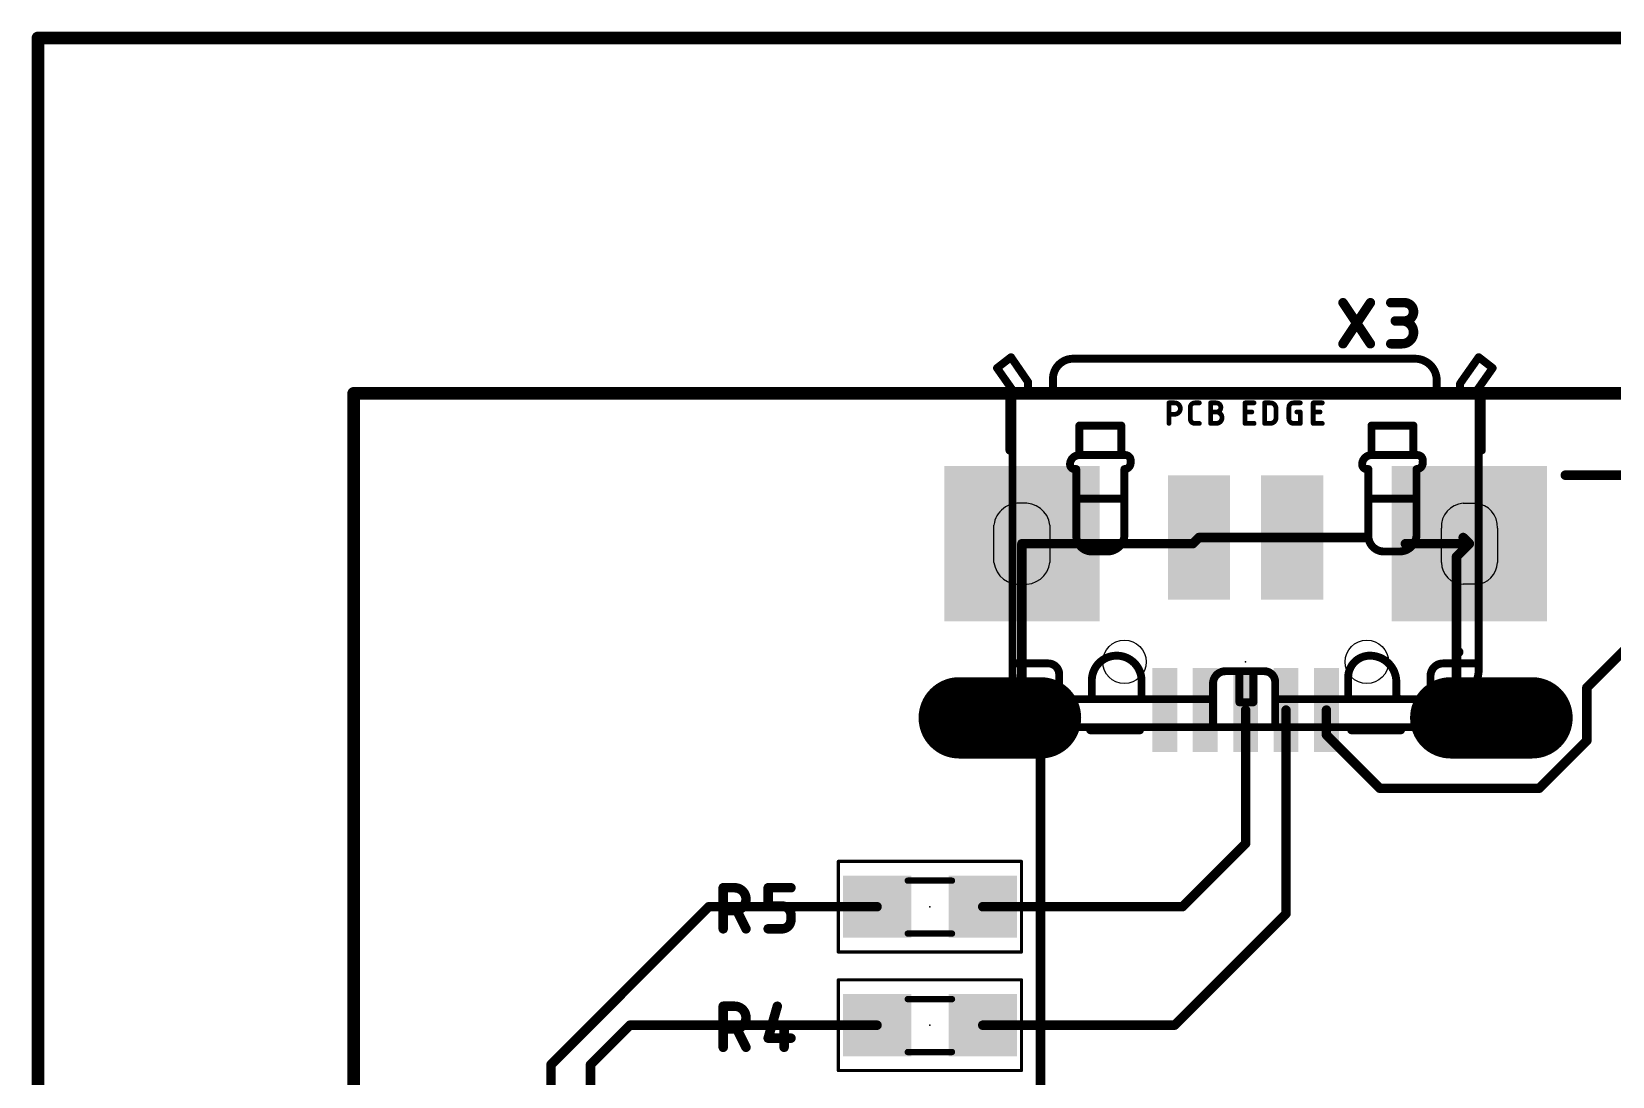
# Model space of a CAD drawing. Extents: x -5 to 151, y -26 to 100.
# Drawn here: x -5.18 to 20.25, y 83.63 to 100.43 of the extents above; entities that cross this region are included whole.
import ezdxf

# ---------------------------------------------------------------- set-up
doc = ezdxf.new("R2010")
doc.units = 0
for name, color, linetype in [('1', 12, 'CONTINUOUS'), ('16', 132, 'CONTINUOUS'), ('17', 110, 'CONTINUOUS'), ('20', 31, 'CONTINUOUS'), ('21', 253, 'CONTINUOUS'), ('23', 53, 'CONTINUOUS'), ('25', 253, 'CONTINUOUS'), ('39', 12, 'CONTINUOUS'), ('51', 253, 'CONTINUOUS')]:
    doc.layers.add(name, color=color, linetype=linetype)

# ---------------------------------------------------------------- blocks, each defined once
blk = doc.blocks.new('RECT')
blk.add_solid([(-0.5, -0.5), (0.5, -0.5), (-0.5, 0.5), (0.5, 0.5)])
blk = doc.blocks.new('OFFSETP100')
at = {"const_width": 1}
blk.add_lwpolyline([(0, 0), (1, 0)], dxfattribs=at)
at = {"const_width": 0.5}
for points in [[(0, 0.25, 1), (0, -0.25)], [(1, -0.25, 1), (1, 0.25)]]:
    blk.add_lwpolyline(points, format="xyb", dxfattribs=at)
blk = doc.blocks.new('SQUAREP')
blk.add_solid([(-0.5, -0.5), (0.5, -0.5), (-0.5, 0.5), (0.5, 0.5)])

msp = doc.modelspace()

# ---------------------------------------------------------------- linework, layer by layer
at = {"layer": '1', "const_width": 0.1524}
for points in [[(0, 94.615), (0, 0)], [(119.38, 94.615), (0, 94.615)], [(19.494, 93.2994), (21.3156, 93.2994)], [(13.501, 92.197), (13.601, 92.297)], [(13.601, 92.297), (15.101, 92.297)], [(15.101, 92.297), (15.24, 92.297)], [(15.24, 92.297), (16.308, 92.297)], [(17.951, 92.197), (17.851, 92.297)], [(10.751, 92.197), (10.751, 89.697)], [(10.751, 92.197), (13.501, 92.197)], [(17.951, 92.197), (16.921, 92.197)], [(17.951, 92.197), (17.7432, 91.9892)], [(17.7432, 91.9892), (17.7432, 90.418)], [(21.336, 91.379), (19.8416, 89.8846)], [(17.7432, 90.418), (17.78, 90.4548)], [(17.7432, 89.6996), (17.7432, 90.418)], [(19.8416, 89.8846), (19.8416, 89.0314)], [(10.751, 89.697), (11.051, 89.397)], [(14.351, 89.522), (14.351, 88.9)], [(15.001, 89.522), (15.001, 88.9)], [(15.651, 89.522), (15.651, 89.124)], [(17.651, 89.6074), (17.7432, 89.6996)], [(17.651, 89.397), (17.651, 89.6074)], [(15.651, 89.124), (16.51, 88.265)], [(19.8416, 89.0314), (19.0752, 88.265)], [(14.351, 88.9), (14.351, 88.519)], [(15.001, 88.9), (15.001, 88.504)], [(14.351, 87.376), (14.351, 88.519)], [(15.001, 86.248), (15.001, 88.504)], [(16.51, 88.265), (19.0752, 88.265)], [(13.335, 86.36), (14.351, 87.376)], [(5.715, 86.36), (3.175, 83.82)], [(5.715, 86.36), (8.421, 86.36)], [(10.121, 86.36), (13.335, 86.36)], [(13.208, 84.455), (15.001, 86.248)], [(4.445, 84.455), (3.81, 83.82)], [(4.445, 84.455), (8.421, 84.455)], [(10.121, 84.455), (13.208, 84.455)], [(3.175, 83.82), (3.175, 9.652)], [(3.81, 83.82), (3.81, 10.16)]]:
    msp.add_lwpolyline(points, dxfattribs=at)
at = {"layer": '1', "const_width": 0.0762}
for points in [[(0.0381, 94.615, 1), (-0.0381, 94.615)], [(0, 94.6531, 1), (0, 94.5769)], [(19.494, 93.3375, 1), (19.494, 93.2613)], [(13.601, 92.3351, 1), (13.601, 92.2589)], [(13.6279, 92.2701, 1), (13.5741, 92.3239)], [(15.101, 92.3351, 1), (15.101, 92.2589)], [(15.101, 92.2589, 1), (15.101, 92.3351)], [(15.24, 92.3351, 1), (15.24, 92.2589)], [(15.24, 92.2589, 1), (15.24, 92.3351)], [(16.308, 92.2589, 1), (16.308, 92.3351)], [(17.8779, 92.3239, 1), (17.8241, 92.2701)], [(10.7891, 92.197, 1), (10.7129, 92.197)], [(10.751, 92.2351, 1), (10.751, 92.1589)], [(13.4741, 92.2239, 1), (13.5279, 92.1701)], [(13.501, 92.1589, 1), (13.501, 92.2351)], [(16.921, 92.2351, 1), (16.921, 92.1589)], [(17.9779, 92.1701, 1), (17.9241, 92.2239)], [(17.9241, 92.1701, 1), (17.9779, 92.2239)], [(17.951, 92.1589, 1), (17.951, 92.2351)], [(17.7813, 91.9892, 1), (17.7051, 91.9892)], [(17.7163, 92.0161, 1), (17.7701, 91.9623)], [(17.7813, 90.418, 1), (17.7051, 90.418)], [(17.7051, 90.418, 1), (17.7813, 90.418)], [(17.7163, 90.4449, 1), (17.7701, 90.3911)], [(17.8069, 90.4279, 1), (17.7531, 90.4817)], [(19.8797, 89.8846, 1), (19.8035, 89.8846)], [(19.8147, 89.9115, 1), (19.8685, 89.8577)], [(10.7129, 89.697, 1), (10.7891, 89.697)], [(10.7779, 89.7239, 1), (10.7241, 89.6701)], [(14.3891, 89.522, 1), (14.3129, 89.522)], [(15.0391, 89.522, 1), (14.9629, 89.522)], [(15.6891, 89.522, 1), (15.6129, 89.522)], [(17.6891, 89.6074, 1), (17.6129, 89.6074)], [(17.6241, 89.6344, 1), (17.6779, 89.5805)], [(17.7051, 89.6996, 1), (17.7813, 89.6996)], [(17.7701, 89.6727, 1), (17.7163, 89.7266)], [(11.0241, 89.3701, 1), (11.0779, 89.4239)], [(17.6129, 89.397, 1), (17.6891, 89.397)], [(15.6129, 89.124, 1), (15.6891, 89.124)], [(15.6779, 89.1509, 1), (15.6241, 89.0971)], [(19.8035, 89.0314, 1), (19.8797, 89.0314)], [(19.8685, 89.0045, 1), (19.8147, 89.0584)], [(14.3891, 88.9, 1), (14.3129, 88.9)], [(14.3129, 88.9, 1), (14.3891, 88.9)], [(15.0391, 88.9, 1), (14.9629, 88.9)], [(14.9629, 88.9, 1), (15.0391, 88.9)], [(14.3891, 88.519, 1), (14.3129, 88.519)], [(14.3129, 88.519, 1), (14.3891, 88.519)], [(15.0391, 88.504, 1), (14.9629, 88.504)], [(14.9629, 88.504, 1), (15.0391, 88.504)], [(16.51, 88.3031, 1), (16.51, 88.2269)], [(16.4831, 88.2381, 1), (16.5369, 88.2919)], [(19.0482, 88.2919, 1), (19.1021, 88.2381)], [(19.0752, 88.2269, 1), (19.0752, 88.3031)], [(14.3129, 87.376, 1), (14.3891, 87.376)], [(14.3779, 87.3491, 1), (14.3241, 87.4029)], [(5.715, 86.3981, 1), (5.715, 86.3219)], [(5.7419, 86.3331, 1), (5.6881, 86.3869)], [(8.421, 86.3219, 1), (8.421, 86.3981)], [(10.121, 86.3981, 1), (10.121, 86.3219)], [(13.3081, 86.3869, 1), (13.3619, 86.3331)], [(13.335, 86.3219, 1), (13.335, 86.3981)], [(14.9629, 86.248, 1), (15.0391, 86.248)], [(15.0279, 86.2211, 1), (14.9741, 86.2749)], [(4.445, 84.4931, 1), (4.445, 84.4169)], [(4.4719, 84.4281, 1), (4.4181, 84.4819)], [(8.421, 84.4169, 1), (8.421, 84.4931)], [(10.121, 84.4931, 1), (10.121, 84.4169)], [(13.1811, 84.4819, 1), (13.2349, 84.4281)], [(13.208, 84.4169, 1), (13.208, 84.4931)], [(3.2131, 83.82, 1), (3.1369, 83.82)], [(3.1481, 83.8469, 1), (3.2019, 83.7931)], [(3.8481, 83.82, 1), (3.7719, 83.82)], [(3.7831, 83.8469, 1), (3.8369, 83.7931)]]:
    msp.add_lwpolyline(points, format="xyb", dxfattribs=at)
at = {"layer": '16', "const_width": 0.1524}
for points in [[(0, 94.615), (0, 4.572)], [(119.38, 94.615), (0, 94.615)], [(11.051, 83.185), (11.051, 89.397)]]:
    msp.add_lwpolyline(points, dxfattribs=at)
at = {"layer": '16', "const_width": 0.0762}
for points in [[(0.0381, 94.615, 1), (-0.0381, 94.615)], [(0, 94.6531, 1), (0, 94.5769)], [(11.0891, 89.397, 1), (11.0129, 89.397)]]:
    msp.add_lwpolyline(points, format="xyb", dxfattribs=at)
at = {"layer": '20'}
for p, q in [((17.851, 92.847), (18.051, 92.847)), ((10.301, 91.897), (10.301, 92.497)), ((11.201, 92.497), (11.201, 91.897)), ((17.501, 91.897), (17.501, 92.447)), ((18.401, 92.447), (18.401, 91.897)), ((18.051, 91.547), (17.851, 91.547))]:
    msp.add_line(p, q, dxfattribs=at)
at = {"layer": '20', "const_width": 0.2032}
for points in [[(150.495, 100.33), (-5.08, 100.33)], [(-5.08, -26.035), (-5.08, 100.33)]]:
    msp.add_lwpolyline(points, dxfattribs=at)
at = {"layer": '20', "const_width": 0.1016}
for points in [[(-5.08, 100.3808, 1), (-5.08, 100.2792)], [(-5.0292, 100.33, 1), (-5.1308, 100.33)]]:
    msp.add_lwpolyline(points, format="xyb", dxfattribs=at)
at = {"layer": '20'}
for centre in [(12.401, 90.297), (16.301, 90.297)]:
    msp.add_circle(centre, 0.35, dxfattribs=at)
for centre, radius, start, end in [((10.701, 92.447), 0.4031, 82.875, 172.875), ((10.801, 92.447), 0.4031, 7.125, 97.125), ((17.876, 92.472), 0.3758, 93.8141, 183.8141), ((18.026, 92.472), 0.3758, 356.1859, 86.1859), ((10.701, 91.947), 0.4031, 187.125, 277.125), ((10.801, 91.947), 0.4031, 262.875, 352.875), ((17.851, 91.897), 0.35, 180, 270), ((18.051, 91.897), 0.35, 270, 0)]:
    msp.add_arc(centre, radius, start, end, dxfattribs=at)
at = {"layer": '21'}
for points, const_width in [([(0, 94.615), (119.38, 94.615)], 0.2032), ([(0, 0), (0, 94.615)], 0.2032), ([(18.151, 94.597), (10.551, 94.597)], 0.127), ([(10.551, 94.597), (10.551, 93.697)], 0.127), ([(18.151, 93.697), (18.151, 94.597)], 0.127), ([(12.651, 89.197), (11.851, 89.197)], 0.127), ([(16.851, 89.197), (16.051, 89.197)], 0.127)]:
    msp.add_lwpolyline(points, dxfattribs=dict(at, const_width=const_width))
for points, const_width in [([(0, 94.6658, 1), (0, 94.5642)], 0.1016), ([(0.0508, 94.615, 1), (-0.0508, 94.615)], 0.1016), ([(10.5828, 94.597, 1), (10.5192, 94.597)], 0.0635), ([(10.551, 94.6288, 1), (10.551, 94.5653)], 0.0635), ([(18.1827, 94.597, 1), (18.1193, 94.597)], 0.0635), ([(18.151, 94.5653, 1), (18.151, 94.6288)], 0.0635), ([(10.5192, 93.697, 1), (10.5828, 93.697)], 0.0635), ([(18.1193, 93.697, 1), (18.1827, 93.697)], 0.0635), ([(11.851, 89.2288, 1), (11.851, 89.1653)], 0.0635), ([(12.651, 89.1653, 1), (12.651, 89.2288)], 0.0635), ([(16.051, 89.2288, 1), (16.051, 89.1653)], 0.0635), ([(16.851, 89.1653, 1), (16.851, 89.2288)], 0.0635)]:
    msp.add_lwpolyline(points, format="xyb", dxfattribs=dict(at, const_width=const_width))
at = {"layer": '23'}
for p in [(14.351, 90.297), (9.271, 86.36), (9.271, 84.455)]:
    msp.add_point(p, dxfattribs=at)
at = {"layer": '25', "const_width": 0.1524}
for points in [[(15.9177, 95.4124), (16.358, 96.0728)], [(15.9177, 96.0728), (16.358, 95.4124)], [(16.6859, 96.0728), (16.906, 96.0728)], [(16.906, 95.7793), (16.7593, 95.7793)], [(16.6859, 95.4124), (16.8694, 95.4124)], [(5.9453, 86.0044), (5.9453, 86.6648)], [(5.9453, 86.6648), (6.1287, 86.6648)], [(6.6689, 86.3713), (6.6689, 86.6648)], [(6.6689, 86.6648), (7.0358, 86.6648)], [(6.1287, 86.2979), (5.9453, 86.2979)], [(6.3122, 86.0044), (6.1654, 86.2979)], [(6.889, 86.3713), (6.6689, 86.3713)], [(7.0358, 86.1512), (7.0358, 86.2245)], [(6.6689, 86.0044), (6.889, 86.0044)], [(5.9453, 84.0994), (5.9453, 84.7598)], [(5.9453, 84.7598), (6.1287, 84.7598)], [(6.8157, 84.7598), (6.6689, 84.2462)], [(6.1287, 84.3929), (5.9453, 84.3929)], [(6.3122, 84.0994), (6.1654, 84.3929)], [(6.9257, 84.3929), (6.9257, 84.0994)], [(6.6689, 84.2462), (7.0358, 84.2462)]]:
    msp.add_lwpolyline(points, dxfattribs=at)
at = {"layer": '25'}
for points, const_width in [([(15.9494, 96.0939, 1), (15.886, 96.0517)], 0.0762), ([(16.3897, 96.0517, 1), (16.3263, 96.0939)], 0.0762), ([(16.6859, 96.1109, 1), (16.6859, 96.0347)], 0.0762), ([(16.906, 95.7793, 1), (16.906, 96.0728)], 0.1524), ([(16.906, 96.1109, 1), (16.906, 96.0347)], 0.0762), ([(16.906, 96.0347, 1), (16.906, 96.1109)], 0.0762), ([(16.7593, 95.8174, 1), (16.7593, 95.7412)], 0.0762), ([(16.8694, 95.4124, 1), (16.8694, 95.7793)], 0.1524), ([(16.8694, 95.8174, 1), (16.8694, 95.7412)], 0.0762), ([(16.906, 95.8174, 1), (16.906, 95.7412)], 0.0762), ([(16.906, 95.7412, 1), (16.906, 95.8174)], 0.0762), ([(15.886, 95.4335, 1), (15.9494, 95.3913)], 0.0762), ([(16.3263, 95.3913, 1), (16.3897, 95.4335)], 0.0762), ([(16.6859, 95.4505, 1), (16.6859, 95.3743)], 0.0762), ([(16.8694, 95.4505, 1), (16.8694, 95.3743)], 0.0762), ([(16.8694, 95.3743, 1), (16.8694, 95.4505)], 0.0762), ([(5.9834, 86.6648, 1), (5.9072, 86.6648)], 0.0762), ([(5.9453, 86.7029, 1), (5.9453, 86.6267)], 0.0762), ([(6.1287, 86.2979, 1), (6.1287, 86.6648)], 0.1524), ([(6.1287, 86.7029, 1), (6.1287, 86.6267)], 0.0762), ([(6.1287, 86.6267, 1), (6.1287, 86.7029)], 0.0762), ([(6.707, 86.6648, 1), (6.6308, 86.6648)], 0.0762), ([(6.6689, 86.7029, 1), (6.6689, 86.6267)], 0.0762), ([(7.0358, 86.6267, 1), (7.0358, 86.7029)], 0.0762), ([(5.9453, 86.336, 1), (5.9453, 86.2598)], 0.0762), ([(6.1287, 86.336, 1), (6.1287, 86.2598)], 0.0762), ([(6.1995, 86.3149, 1), (6.1313, 86.2809)], 0.0762), ([(6.1287, 86.2598, 1), (6.1287, 86.336)], 0.0762), ([(6.6689, 86.4094, 1), (6.6689, 86.3332)], 0.0762), ([(6.6308, 86.3713, 1), (6.707, 86.3713)], 0.0762), ([(7.0358, 86.2245, 0.4142), (6.889, 86.3713)], 0.1524), ([(6.889, 86.4094, 1), (6.889, 86.3332)], 0.0762), ([(6.889, 86.0044, 0.4142), (7.0358, 86.1512)], 0.1524), ([(6.889, 86.3332, 1), (6.889, 86.4094)], 0.0762), ([(7.0739, 86.2245, 1), (6.9977, 86.2245)], 0.0762), ([(6.9977, 86.2245, 1), (7.0739, 86.2245)], 0.0762), ([(7.0739, 86.1512, 1), (6.9977, 86.1512)], 0.0762), ([(5.9072, 86.0044, 1), (5.9834, 86.0044)], 0.0762), ([(6.2781, 85.9874, 1), (6.3462, 86.0214)], 0.0762), ([(6.6689, 86.0425, 1), (6.6689, 85.9663)], 0.0762), ([(6.889, 86.0425, 1), (6.889, 85.9663)], 0.0762), ([(6.889, 85.9663, 1), (6.889, 86.0425)], 0.0762), ([(6.9977, 86.1512, 1), (7.0739, 86.1512)], 0.0762), ([(5.9834, 84.7598, 1), (5.9072, 84.7598)], 0.0762), ([(5.9453, 84.7979, 1), (5.9453, 84.7217)], 0.0762), ([(6.1287, 84.3929, 1), (6.1287, 84.7598)], 0.1524), ([(6.1287, 84.7979, 1), (6.1287, 84.7217)], 0.0762), ([(6.1287, 84.7217, 1), (6.1287, 84.7979)], 0.0762), ([(6.8523, 84.7493, 1), (6.779, 84.7703)], 0.0762), ([(5.9453, 84.431, 1), (5.9453, 84.3548)], 0.0762), ([(6.1287, 84.431, 1), (6.1287, 84.3548)], 0.0762), ([(6.1995, 84.4099, 1), (6.1313, 84.3759)], 0.0762), ([(6.1287, 84.3548, 1), (6.1287, 84.431)], 0.0762), ([(6.9638, 84.3929, 1), (6.8876, 84.3929)], 0.0762), ([(6.6689, 84.2843, 1), (6.6689, 84.2081)], 0.0762), ([(6.6323, 84.2566, 1), (6.7055, 84.2357)], 0.0762), ([(7.0358, 84.2081, 1), (7.0358, 84.2843)], 0.0762), ([(5.9072, 84.0994, 1), (5.9834, 84.0994)], 0.0762), ([(6.2781, 84.0824, 1), (6.3462, 84.1164)], 0.0762), ([(6.8876, 84.0994, 1), (6.9638, 84.0994)], 0.0762)]:
    msp.add_lwpolyline(points, format="xyb", dxfattribs=dict(at, const_width=const_width))
at = {"layer": '39', "const_width": 0.0508}
for points in [[(7.798, 85.631), (7.798, 87.089)], [(7.798, 87.089), (10.744, 87.089)], [(10.744, 87.089), (10.744, 85.631)], [(10.744, 85.631), (7.798, 85.631)], [(7.798, 83.726), (7.798, 85.184)], [(7.798, 85.184), (10.744, 85.184)], [(10.744, 85.184), (10.744, 83.726)], [(10.744, 83.726), (7.798, 83.726)]]:
    msp.add_lwpolyline(points, dxfattribs=at)
at = {"layer": '39', "const_width": 0.0254}
for points in [[(7.8107, 87.089, 1), (7.7853, 87.089)], [(7.798, 87.1017, 1), (7.798, 87.0763)], [(10.7567, 87.089, 1), (10.7313, 87.089)], [(10.744, 87.0763, 1), (10.744, 87.1017)], [(7.798, 85.6437, 1), (7.798, 85.6183)], [(7.7853, 85.631, 1), (7.8107, 85.631)], [(10.7313, 85.631, 1), (10.7567, 85.631)], [(10.744, 85.6183, 1), (10.744, 85.6437)], [(7.8107, 85.184, 1), (7.7853, 85.184)], [(7.798, 85.1967, 1), (7.798, 85.1713)], [(10.7567, 85.184, 1), (10.7313, 85.184)], [(10.744, 85.1713, 1), (10.744, 85.1967)], [(7.798, 83.7387, 1), (7.798, 83.7133)], [(7.7853, 83.726, 1), (7.8107, 83.726)], [(10.7313, 83.726, 1), (10.7567, 83.726)], [(10.744, 83.7133, 1), (10.744, 83.7387)]]:
    msp.add_lwpolyline(points, format="xyb", dxfattribs=at)
at = {"layer": '51'}
msp.add_line((10.851, 94.647), (10.001, 94.647), dxfattribs=at)
for points, const_width in [([(10.351, 95.022), (10.576, 95.197)], 0.127), ([(10.576, 95.197), (10.851, 94.797)], 0.127), ([(17.076, 95.172), (11.576, 95.172)], 0.127), ([(18.101, 95.197), (17.801, 94.772)], 0.127), ([(18.326, 95.022), (18.101, 95.197)], 0.127), ([(10.651, 94.597), (10.351, 95.022)], 0.127), ([(11.251, 94.847), (11.251, 94.597)], 0.127), ([(17.426, 94.597), (17.426, 94.822)], 0.127), ([(18.326, 95.022), (18.026, 94.597)], 0.127), ([(10.651, 94.597), (10.601, 94.597)], 0.127), ([(10.601, 94.597), (10.601, 90.097)], 0.127), ([(11.251, 94.597), (10.651, 94.597)], 0.127), ([(10.851, 94.797), (10.851, 94.647)], 0.127), ([(17.426, 94.597), (11.251, 94.597)], 0.127), ([(17.801, 94.597), (17.426, 94.597)], 0.127), ([(17.801, 94.772), (17.801, 94.597)], 0.127), ([(18.026, 94.597), (17.801, 94.597)], 0.127), ([(18.101, 94.597), (18.026, 94.597)], 0.127), ([(18.101, 90.172), (18.101, 94.597)], 0.127), ([(13.1172, 94.1319), (13.1172, 94.4621)], 0.0762), ([(13.1172, 94.4621), (13.2089, 94.4621)], 0.0762), ([(13.4599, 94.2053), (13.4599, 94.3887)], 0.0762), ([(13.5333, 94.4621), (13.6067, 94.4621)], 0.0762), ([(13.7878, 94.1319), (13.7878, 94.4621)], 0.0762), ([(13.7878, 94.4621), (13.8795, 94.4621)], 0.0762), ([(14.3408, 94.1319), (14.3408, 94.4621)], 0.0762), ([(14.3408, 94.4621), (14.4875, 94.4621)], 0.0762), ([(14.6565, 94.1319), (14.6565, 94.4621)], 0.0762), ([(14.6565, 94.4621), (14.7483, 94.4621)], 0.0762), ([(14.84, 94.3704), (14.84, 94.2236)], 0.0762), ([(15.0467, 94.2053), (15.0467, 94.3887)], 0.0762), ([(15.1201, 94.4621), (15.2301, 94.4621)], 0.0762), ([(15.438, 94.1319), (15.438, 94.4621)], 0.0762), ([(15.438, 94.4621), (15.5848, 94.4621)], 0.0762), ([(11.676, 93.622), (11.676, 94.097)], 0.127), ([(11.676, 94.097), (12.351, 94.097)], 0.127), ([(12.351, 94.097), (12.351, 93.622)], 0.127), ([(13.2089, 94.2787), (13.1172, 94.2787)], 0.0762), ([(13.6067, 94.1319), (13.5333, 94.1319)], 0.0762), ([(13.7878, 94.3153), (13.8795, 94.3153)], 0.0762), ([(13.8795, 94.1319), (13.7878, 94.1319)], 0.0762), ([(14.3408, 94.3153), (14.4508, 94.3153)], 0.0762), ([(14.4875, 94.1319), (14.3408, 94.1319)], 0.0762), ([(14.7483, 94.1319), (14.6565, 94.1319)], 0.0762), ([(15.2301, 94.1319), (15.1201, 94.1319)], 0.0762), ([(15.1751, 94.3153), (15.2301, 94.3153)], 0.0762), ([(15.2301, 94.3153), (15.2301, 94.1319)], 0.0762), ([(15.438, 94.3153), (15.5481, 94.3153)], 0.0762), ([(15.5848, 94.1319), (15.438, 94.1319)], 0.0762), ([(16.376, 93.622), (16.376, 94.097)], 0.127), ([(16.376, 94.097), (17.051, 94.097)], 0.127), ([(17.051, 94.097), (17.051, 93.622)], 0.127), ([(12.351, 93.622), (11.651, 93.622)], 0.127), ([(12.351, 93.622), (12.426, 93.622)], 0.127), ([(17.051, 93.622), (16.351, 93.622)], 0.127), ([(17.051, 93.622), (17.126, 93.622)], 0.127), ([(11.626, 93.397), (11.601, 93.397)], 0.127), ([(11.626, 92.322), (11.626, 93.397)], 0.127), ([(12.401, 93.397), (12.401, 92.922)], 0.127), ([(12.501, 93.522), (12.501, 93.497)], 0.127), ([(16.326, 93.397), (16.301, 93.397)], 0.127), ([(16.326, 92.322), (16.326, 93.397)], 0.127), ([(17.101, 93.397), (17.101, 92.922)], 0.127), ([(17.201, 93.522), (17.201, 93.497)], 0.127), ([(12.401, 92.922), (11.651, 92.922)], 0.127), ([(12.401, 92.922), (12.401, 92.347)], 0.127), ([(17.101, 92.922), (16.351, 92.922)], 0.127), ([(17.101, 92.922), (17.101, 92.347)], 0.127), ([(12.126, 92.072), (11.876, 92.072)], 0.127), ([(16.826, 92.072), (16.576, 92.072)], 0.127), ([(11.176, 90.272), (10.626, 90.272)], 0.127), ([(18.076, 90.272), (17.526, 90.272)], 0.127), ([(11.351, 89.772), (11.351, 90.097)], 0.127), ([(11.876, 89.997), (11.876, 89.697)], 0.127), ([(12.676, 89.697), (12.676, 89.997)], 0.127), ([(14.026, 90.147), (14.651, 90.147)], 0.127), ([(14.251, 89.647), (14.251, 90.122)], 0.127), ([(14.476, 90.122), (14.476, 89.647)], 0.127), ([(14.826, 89.972), (14.826, 89.697)], 0.127), ([(16.001, 90.047), (16.001, 89.697)], 0.127), ([(16.776, 89.772), (16.776, 89.972)], 0.127), ([(17.326, 90.072), (17.326, 89.847)], 0.127), ([(13.826, 89.697), (13.826, 89.947)], 0.127), ([(10.751, 89.247), (10.751, 89.522)], 0.127), ([(10.751, 89.522), (11.001, 89.522)], 0.127), ([(11.001, 89.697), (11.426, 89.697)], 0.127), ([(11.001, 89.522), (11.001, 89.697)], 0.127), ([(11.876, 89.697), (11.426, 89.697)], 0.127), ([(11.876, 89.697), (12.676, 89.697)], 0.127), ([(12.676, 89.697), (13.826, 89.697)], 0.127), ([(13.826, 89.247), (13.826, 89.697)], 0.127), ([(14.476, 89.647), (14.251, 89.647)], 0.127), ([(14.826, 89.697), (16.001, 89.697)], 0.127), ([(14.826, 89.697), (14.826, 89.247)], 0.127), ([(16.001, 89.697), (16.851, 89.697)], 0.127), ([(17.176, 89.697), (16.851, 89.697)], 0.127), ([(17.176, 89.697), (17.626, 89.697)], 0.127), ([(17.776, 89.672), (17.776, 89.547)], 0.127), ([(17.776, 89.547), (17.926, 89.547)], 0.127), ([(17.926, 89.547), (17.926, 89.247)], 0.127), ([(13.826, 89.247), (10.751, 89.247)], 0.127), ([(14.826, 89.247), (13.826, 89.247)], 0.127), ([(17.926, 89.247), (14.826, 89.247)], 0.127), ([(9.627, 86.779), (8.915, 86.779)], 0.1016), ([(9.627, 85.928), (8.915, 85.928)], 0.1016), ([(9.627, 84.874), (8.915, 84.874)], 0.1016), ([(9.627, 84.023), (8.915, 84.023)], 0.1016)]:
    msp.add_lwpolyline(points, dxfattribs=dict(at, const_width=const_width))
for points, const_width in [([(10.6022, 95.215, 1), (10.5498, 95.179)], 0.0635), ([(10.5955, 95.1719, 1), (10.5565, 95.2221)], 0.0635), ([(11.576, 95.172, 0.4142), (11.251, 94.847)], 0.127), ([(11.576, 95.2038, 1), (11.576, 95.1403)], 0.0635), ([(11.576, 95.1403, 1), (11.576, 95.2038)], 0.0635), ([(17.076, 95.2038, 1), (17.076, 95.1403)], 0.0635), ([(17.426, 94.822, 0.4142), (17.076, 95.172)], 0.127), ([(17.076, 95.1403, 1), (17.076, 95.2038)], 0.0635), ([(18.1205, 95.2221, 1), (18.0815, 95.1719)], 0.0635), ([(18.1269, 95.1787, 1), (18.0751, 95.2153)], 0.0635), ([(10.3769, 95.0403, 1), (10.3251, 95.0037)], 0.0635), ([(10.3315, 95.0471, 1), (10.3705, 94.9969)], 0.0635), ([(11.2828, 94.847, 1), (11.2193, 94.847)], 0.0635), ([(11.2193, 94.847, 1), (11.2828, 94.847)], 0.0635), ([(17.4578, 94.822, 1), (17.3943, 94.822)], 0.0635), ([(18.3519, 95.0037, 1), (18.3001, 95.0403)], 0.0635), ([(18.3065, 94.9969, 1), (18.3455, 95.0471)], 0.0635), ([(10.601, 94.6288, 1), (10.601, 94.5653)], 0.0635), ([(10.6328, 94.597, 1), (10.5693, 94.597)], 0.0635), ([(10.651, 94.6288, 1), (10.651, 94.5653)], 0.0635), ([(10.6251, 94.5787, 1), (10.6769, 94.6153)], 0.0635), ([(10.651, 94.5653, 1), (10.651, 94.6288)], 0.0635), ([(10.8828, 94.797, 1), (10.8193, 94.797)], 0.0635), ([(10.8193, 94.647, 1), (10.8828, 94.647)], 0.0635), ([(10.8248, 94.779, 1), (10.8772, 94.815)], 0.0635), ([(11.251, 94.6288, 1), (11.251, 94.5653)], 0.0635), ([(11.2193, 94.597, 1), (11.2828, 94.597)], 0.0635), ([(11.251, 94.5653, 1), (11.251, 94.6288)], 0.0635), ([(17.426, 94.6288, 1), (17.426, 94.5653)], 0.0635), ([(17.3943, 94.822, 1), (17.4578, 94.822)], 0.0635), ([(17.3943, 94.597, 1), (17.4578, 94.597)], 0.0635), ([(17.426, 94.5653, 1), (17.426, 94.6288)], 0.0635), ([(17.7751, 94.7903, 1), (17.8269, 94.7537)], 0.0635), ([(17.801, 94.6288, 1), (17.801, 94.5653)], 0.0635), ([(17.8328, 94.772, 1), (17.7693, 94.772)], 0.0635), ([(17.7693, 94.597, 1), (17.8328, 94.597)], 0.0635), ([(17.801, 94.5653, 1), (17.801, 94.6288)], 0.0635), ([(18.026, 94.6288, 1), (18.026, 94.5653)], 0.0635), ([(18.0001, 94.6153, 1), (18.0519, 94.5787)], 0.0635), ([(18.026, 94.5653, 1), (18.026, 94.6288)], 0.0635), ([(18.1328, 94.597, 1), (18.0693, 94.597)], 0.0635), ([(18.101, 94.5653, 1), (18.101, 94.6288)], 0.0635), ([(13.1363, 94.4621, 1), (13.0982, 94.4621)], 0.0381), ([(13.1172, 94.4811, 1), (13.1172, 94.4431)], 0.0381), ([(13.2089, 94.2786, 1), (13.2089, 94.4621)], 0.0762), ([(13.2089, 94.4811, 1), (13.2089, 94.4431)], 0.0381), ([(13.2089, 94.4431, 1), (13.2089, 94.4811)], 0.0381), ([(13.5333, 94.4621, 0.4142), (13.4599, 94.3887)], 0.0762), ([(13.479, 94.3887, 1), (13.4409, 94.3887)], 0.0381), ([(13.4409, 94.3887, 1), (13.479, 94.3887)], 0.0381), ([(13.5333, 94.4811, 1), (13.5333, 94.4431)], 0.0381), ([(13.5333, 94.4431, 1), (13.5333, 94.4811)], 0.0381), ([(13.6067, 94.4431, 1), (13.6067, 94.4811)], 0.0381), ([(13.8068, 94.4621, 1), (13.7687, 94.4621)], 0.0381), ([(13.7878, 94.4811, 1), (13.7878, 94.4431)], 0.0381), ([(13.8795, 94.3153, 1), (13.8795, 94.4621)], 0.0762), ([(13.8795, 94.4811, 1), (13.8795, 94.4431)], 0.0381), ([(13.8795, 94.4431, 1), (13.8795, 94.4811)], 0.0381), ([(14.3598, 94.4621, 1), (14.3217, 94.4621)], 0.0381), ([(14.3408, 94.4811, 1), (14.3408, 94.4431)], 0.0381), ([(14.4875, 94.4431, 1), (14.4875, 94.4811)], 0.0381), ([(14.6756, 94.4621, 1), (14.6375, 94.4621)], 0.0381), ([(14.6565, 94.4811, 1), (14.6565, 94.4431)], 0.0381), ([(14.84, 94.3704, 0.4142), (14.7483, 94.4621)], 0.0762), ([(14.7483, 94.4811, 1), (14.7483, 94.4431)], 0.0381), ([(14.7483, 94.4431, 1), (14.7483, 94.4811)], 0.0381), ([(14.859, 94.3704, 1), (14.8209, 94.3704)], 0.0381), ([(14.8209, 94.3704, 1), (14.859, 94.3704)], 0.0381), ([(15.0657, 94.3887, 1), (15.0276, 94.3887)], 0.0381), ([(15.0276, 94.3887, 1), (15.0657, 94.3887)], 0.0381), ([(15.1201, 94.4621, 0.4142), (15.0467, 94.3887)], 0.0762), ([(15.1201, 94.4811, 1), (15.1201, 94.4431)], 0.0381), ([(15.1201, 94.4431, 1), (15.1201, 94.4811)], 0.0381), ([(15.2301, 94.4431, 1), (15.2301, 94.4811)], 0.0381), ([(15.4571, 94.4621, 1), (15.419, 94.4621)], 0.0381), ([(15.438, 94.4811, 1), (15.438, 94.4431)], 0.0381), ([(15.5848, 94.4431, 1), (15.5848, 94.4811)], 0.0381), ([(11.7078, 94.097, 1), (11.6442, 94.097)], 0.0635), ([(11.676, 94.1288, 1), (11.676, 94.0653)], 0.0635), ([(12.3828, 94.097, 1), (12.3193, 94.097)], 0.0635), ([(12.351, 94.0653, 1), (12.351, 94.1288)], 0.0635), ([(13.1172, 94.2977, 1), (13.1172, 94.2596)], 0.0381), ([(13.0982, 94.1319, 1), (13.1363, 94.1319)], 0.0381), ([(13.2089, 94.2977, 1), (13.2089, 94.2596)], 0.0381), ([(13.2089, 94.2596, 1), (13.2089, 94.2977)], 0.0381), ([(13.4599, 94.2053, 0.4142), (13.5333, 94.1319)], 0.0762), ([(13.479, 94.2053, 1), (13.4409, 94.2053)], 0.0381), ([(13.4409, 94.2053, 1), (13.479, 94.2053)], 0.0381), ([(13.5333, 94.1509, 1), (13.5333, 94.1129)], 0.0381), ([(13.5333, 94.1129, 1), (13.5333, 94.1509)], 0.0381), ([(13.6067, 94.1129, 1), (13.6067, 94.1509)], 0.0381), ([(13.7878, 94.3344, 1), (13.7878, 94.2963)], 0.0381), ([(13.7687, 94.1319, 1), (13.8068, 94.1319)], 0.0381), ([(13.7878, 94.1509, 1), (13.7878, 94.1129)], 0.0381), ([(13.8795, 94.1319, 1), (13.8795, 94.3153)], 0.0762), ([(13.8795, 94.3344, 1), (13.8795, 94.2963)], 0.0381), ([(13.8795, 94.3344, 1), (13.8795, 94.2963)], 0.0381), ([(13.8795, 94.1509, 1), (13.8795, 94.1129)], 0.0381), ([(13.8795, 94.2963, 1), (13.8795, 94.3344)], 0.0381), ([(13.8795, 94.1129, 1), (13.8795, 94.1509)], 0.0381), ([(14.3217, 94.1319, 1), (14.3598, 94.1319)], 0.0381), ([(14.3408, 94.3344, 1), (14.3408, 94.2963)], 0.0381), ([(14.3408, 94.1509, 1), (14.3408, 94.1129)], 0.0381), ([(14.4508, 94.2963, 1), (14.4508, 94.3344)], 0.0381), ([(14.4875, 94.1129, 1), (14.4875, 94.1509)], 0.0381), ([(14.6375, 94.1319, 1), (14.6756, 94.1319)], 0.0381), ([(14.6565, 94.1509, 1), (14.6565, 94.1129)], 0.0381), ([(14.7483, 94.1319, 0.4142), (14.84, 94.2236)], 0.0762), ([(14.7483, 94.1509, 1), (14.7483, 94.1128)], 0.0381), ([(14.7483, 94.1129, 1), (14.7483, 94.1509)], 0.0381), ([(14.859, 94.2236, 1), (14.8209, 94.2236)], 0.0381), ([(14.8209, 94.2236, 1), (14.859, 94.2236)], 0.0381), ([(15.0657, 94.2053, 1), (15.0276, 94.2053)], 0.0381), ([(15.0276, 94.2053, 1), (15.0657, 94.2053)], 0.0381), ([(15.0467, 94.2053, 0.4142), (15.1201, 94.1319)], 0.0762), ([(15.1201, 94.1509, 1), (15.1201, 94.1129)], 0.0381), ([(15.1201, 94.1129, 1), (15.1201, 94.1509)], 0.0381), ([(15.1751, 94.3344, 1), (15.1751, 94.2963)], 0.0381), ([(15.2492, 94.3153, 1), (15.2111, 94.3153)], 0.0381), ([(15.2111, 94.1319, 1), (15.2492, 94.1319)], 0.0381), ([(15.2301, 94.2963, 1), (15.2301, 94.3344)], 0.0381), ([(15.2301, 94.1129, 1), (15.2301, 94.1509)], 0.0381), ([(15.438, 94.3344, 1), (15.438, 94.2963)], 0.0381), ([(15.438, 94.1509, 1), (15.438, 94.1129)], 0.0381), ([(15.419, 94.1319, 1), (15.4571, 94.1319)], 0.0381), ([(15.5481, 94.2963, 1), (15.5481, 94.3344)], 0.0381), ([(15.5848, 94.1129, 1), (15.5848, 94.1509)], 0.0381), ([(16.376, 94.1288, 1), (16.376, 94.0653)], 0.0635), ([(16.4078, 94.097, 1), (16.3443, 94.097)], 0.0635), ([(17.0828, 94.097, 1), (17.0193, 94.097)], 0.0635), ([(17.051, 94.0653, 1), (17.051, 94.1288)], 0.0635), ([(11.676, 93.622, 0.4142), (11.526, 93.472)], 0.127), ([(11.651, 93.6538, 1), (11.651, 93.5902)], 0.0635), ([(11.6442, 93.622, 1), (11.7078, 93.622)], 0.0635), ([(11.676, 93.5902, 1), (11.676, 93.6538)], 0.0635), ([(12.351, 93.6538, 1), (12.351, 93.5902)], 0.0635), ([(12.3193, 93.622, 1), (12.3828, 93.622)], 0.0635), ([(12.351, 93.5902, 1), (12.351, 93.6538)], 0.0635), ([(12.501, 93.522, 0.4142), (12.426, 93.622)], 0.127), ([(12.4305, 93.6534, 1), (12.4215, 93.5906)], 0.0635), ([(12.426, 93.5902, 1), (12.426, 93.6538)], 0.0635), ([(16.376, 93.622, 0.4142), (16.226, 93.472)], 0.127), ([(16.351, 93.6538, 1), (16.351, 93.5902)], 0.0635), ([(16.3443, 93.622, 1), (16.4078, 93.622)], 0.0635), ([(16.376, 93.5902, 1), (16.376, 93.6538)], 0.0635), ([(17.051, 93.6538, 1), (17.051, 93.5902)], 0.0635), ([(17.0193, 93.622, 1), (17.0828, 93.622)], 0.0635), ([(17.051, 93.5902, 1), (17.051, 93.6538)], 0.0635), ([(17.201, 93.522, 0.4142), (17.126, 93.622)], 0.127), ([(17.1305, 93.6534, 1), (17.1215, 93.5906)], 0.0635), ([(17.126, 93.5902, 1), (17.126, 93.6538)], 0.0635), ([(11.5578, 93.472, 1), (11.4942, 93.472)], 0.0635), ([(11.4942, 93.472, 1), (11.5578, 93.472)], 0.0635), ([(11.526, 93.472, 0.4142), (11.601, 93.397)], 0.127), ([(11.601, 93.4288, 1), (11.601, 93.3653)], 0.0635), ([(11.6578, 93.397, 1), (11.5943, 93.397)], 0.0635), ([(11.601, 93.3653, 1), (11.601, 93.4288)], 0.0635), ([(11.626, 93.3653, 1), (11.626, 93.4288)], 0.0635), ([(12.4328, 93.397, 1), (12.3692, 93.397)], 0.0635), ([(12.401, 93.397, 0.4142), (12.501, 93.497)], 0.127), ([(12.401, 93.4288, 1), (12.401, 93.3653)], 0.0635), ([(12.5328, 93.522, 1), (12.4693, 93.522)], 0.0635), ([(12.5328, 93.497, 1), (12.4693, 93.497)], 0.0635), ([(12.4696, 93.5265, 1), (12.5324, 93.5175)], 0.0635), ([(12.4693, 93.497, 1), (12.5328, 93.497)], 0.0635), ([(16.226, 93.472, 0.4142), (16.301, 93.397)], 0.127), ([(16.2577, 93.472, 1), (16.1943, 93.472)], 0.0635), ([(16.1943, 93.472, 1), (16.2577, 93.472)], 0.0635), ([(16.301, 93.4288, 1), (16.301, 93.3653)], 0.0635), ([(16.3577, 93.397, 1), (16.2943, 93.397)], 0.0635), ([(16.301, 93.3653, 1), (16.301, 93.4288)], 0.0635), ([(16.326, 93.3653, 1), (16.326, 93.4288)], 0.0635), ([(17.101, 93.397, 0.4142), (17.201, 93.497)], 0.127), ([(17.101, 93.4288, 1), (17.101, 93.3653)], 0.0635), ([(17.1327, 93.397, 1), (17.0693, 93.397)], 0.0635), ([(17.1696, 93.5265, 1), (17.2324, 93.5175)], 0.0635), ([(17.2327, 93.522, 1), (17.1693, 93.522)], 0.0635), ([(17.2327, 93.497, 1), (17.1693, 93.497)], 0.0635), ([(17.1693, 93.497, 1), (17.2327, 93.497)], 0.0635), ([(11.651, 92.9538, 1), (11.651, 92.8903)], 0.0635), ([(12.4328, 92.922, 1), (12.3692, 92.922)], 0.0635), ([(12.3692, 92.922, 1), (12.4328, 92.922)], 0.0635), ([(12.401, 92.8903, 1), (12.401, 92.9538)], 0.0635), ([(16.351, 92.9538, 1), (16.351, 92.8903)], 0.0635), ([(17.1327, 92.922, 1), (17.0693, 92.922)], 0.0635), ([(17.0693, 92.922, 1), (17.1327, 92.922)], 0.0635), ([(17.101, 92.8903, 1), (17.101, 92.9538)], 0.0635), ([(11.626, 92.322, 0.4142), (11.876, 92.072)], 0.127), ([(11.6578, 92.322, 1), (11.5943, 92.322)], 0.0635), ([(11.5943, 92.322, 1), (11.6578, 92.322)], 0.0635), ([(12.126, 92.072, 0.4142), (12.401, 92.347)], 0.127), ([(12.4328, 92.347, 1), (12.3692, 92.347)], 0.0635), ([(12.3692, 92.347, 1), (12.4328, 92.347)], 0.0635), ([(16.326, 92.322, 0.4142), (16.576, 92.072)], 0.127), ([(16.3577, 92.322, 1), (16.2943, 92.322)], 0.0635), ([(16.2943, 92.322, 1), (16.3577, 92.322)], 0.0635), ([(16.826, 92.072, 0.4142), (17.101, 92.347)], 0.127), ([(17.1327, 92.347, 1), (17.0693, 92.347)], 0.0635), ([(17.0693, 92.347, 1), (17.1327, 92.347)], 0.0635), ([(11.876, 92.1038, 1), (11.876, 92.0403)], 0.0635), ([(11.876, 92.0403, 1), (11.876, 92.1038)], 0.0635), ([(12.126, 92.1038, 1), (12.126, 92.0403)], 0.0635), ([(12.126, 92.0403, 1), (12.126, 92.1038)], 0.0635), ([(16.576, 92.1038, 1), (16.576, 92.0403)], 0.0635), ([(16.576, 92.0403, 1), (16.576, 92.1038)], 0.0635), ([(16.826, 92.1038, 1), (16.826, 92.0403)], 0.0635), ([(16.826, 92.0403, 1), (16.826, 92.1038)], 0.0635), ([(10.626, 90.3038, 1), (10.626, 90.2403)], 0.0635), ([(11.351, 90.097, 0.4142), (11.176, 90.272)], 0.127), ([(11.176, 90.3038, 1), (11.176, 90.2403)], 0.0635), ([(11.176, 90.2403, 1), (11.176, 90.3038)], 0.0635), ([(12.276, 90.397, 0.4142), (11.876, 89.997)], 0.127), ([(12.676, 89.997, 0.4142), (12.276, 90.397)], 0.127), ([(12.276, 90.4288, 1), (12.276, 90.3653)], 0.0635), ([(12.276, 90.3653, 1), (12.276, 90.4288)], 0.0635), ([(16.351, 90.397, 0.4142), (16.001, 90.047)], 0.127), ([(16.776, 89.972, 0.4142), (16.351, 90.397)], 0.127), ([(16.351, 90.4288, 1), (16.351, 90.3653)], 0.0635), ([(16.351, 90.3653, 1), (16.351, 90.4288)], 0.0635), ([(17.526, 90.272, 0.4142), (17.326, 90.072)], 0.127), ([(17.526, 90.3038, 1), (17.526, 90.2403)], 0.0635), ([(17.526, 90.2403, 1), (17.526, 90.3038)], 0.0635), ([(18.076, 90.2403, 1), (18.076, 90.3038)], 0.0635), ([(10.601, 90.097, 0.4142), (11.001, 89.697)], 0.127), ([(10.6328, 90.097, 1), (10.5693, 90.097)], 0.0635), ([(10.5693, 90.097, 1), (10.6328, 90.097)], 0.0635), ([(11.3828, 90.097, 1), (11.3193, 90.097)], 0.0635), ([(11.3193, 90.097, 1), (11.3828, 90.097)], 0.0635), ([(11.9078, 89.997, 1), (11.8443, 89.997)], 0.0635), ([(12.7078, 89.997, 1), (12.6442, 89.997)], 0.0635), ([(14.026, 90.147, 0.4142), (13.826, 89.947)], 0.127), ([(14.026, 90.1788, 1), (14.026, 90.1153)], 0.0635), ([(14.026, 90.1153, 1), (14.026, 90.1788)], 0.0635), ([(14.2828, 90.122, 1), (14.2193, 90.122)], 0.0635), ([(14.5078, 90.122, 1), (14.4443, 90.122)], 0.0635), ([(14.826, 89.972, 0.4142), (14.651, 90.147)], 0.127), ([(14.651, 90.1788, 1), (14.651, 90.1153)], 0.0635), ([(14.651, 90.1153, 1), (14.651, 90.1788)], 0.0635), ([(14.8578, 89.972, 1), (14.7942, 89.972)], 0.0635), ([(16.0328, 90.047, 1), (15.9693, 90.047)], 0.0635), ([(15.9693, 90.047, 1), (16.0328, 90.047)], 0.0635), ([(16.8077, 89.972, 1), (16.7443, 89.972)], 0.0635), ([(17.3577, 90.072, 1), (17.2943, 90.072)], 0.0635), ([(17.2943, 90.072, 1), (17.3577, 90.072)], 0.0635), ([(17.626, 89.697, 0.4142), (18.101, 90.172)], 0.127), ([(18.1328, 90.172, 1), (18.0693, 90.172)], 0.0635), ([(18.0693, 90.172, 1), (18.1328, 90.172)], 0.0635), ([(11.351, 89.772, 0.4142), (11.426, 89.697)], 0.127), ([(11.3828, 89.772, 1), (11.3193, 89.772)], 0.0635), ([(11.3193, 89.772, 1), (11.3828, 89.772)], 0.0635), ([(11.8443, 89.997, 1), (11.9078, 89.997)], 0.0635), ([(12.6442, 89.997, 1), (12.7078, 89.997)], 0.0635), ([(13.8578, 89.947, 1), (13.7942, 89.947)], 0.0635), ([(13.7942, 89.947, 1), (13.8578, 89.947)], 0.0635), ([(14.7942, 89.972, 1), (14.8578, 89.972)], 0.0635), ([(16.776, 89.772, 0.4142), (16.851, 89.697)], 0.127), ([(16.7443, 89.972, 1), (16.8077, 89.972)], 0.0635), ([(16.8077, 89.772, 1), (16.7443, 89.772)], 0.0635), ([(16.7443, 89.772, 1), (16.8077, 89.772)], 0.0635), ([(17.176, 89.697, 0.4142), (17.326, 89.847)], 0.127), ([(17.3577, 89.847, 1), (17.2943, 89.847)], 0.0635), ([(17.2943, 89.847, 1), (17.3577, 89.847)], 0.0635), ([(10.7828, 89.522, 1), (10.7193, 89.522)], 0.0635), ([(10.751, 89.5538, 1), (10.751, 89.4903)], 0.0635), ([(11.001, 89.7288, 1), (11.001, 89.6653)], 0.0635), ([(11.0328, 89.697, 1), (10.9693, 89.697)], 0.0635), ([(10.9693, 89.522, 1), (11.0328, 89.522)], 0.0635), ([(11.001, 89.6653, 1), (11.001, 89.7288)], 0.0635), ([(11.001, 89.4903, 1), (11.001, 89.5538)], 0.0635), ([(11.426, 89.7288, 1), (11.426, 89.6653)], 0.0635), ([(11.426, 89.6653, 1), (11.426, 89.7288)], 0.0635), ([(11.426, 89.6653, 1), (11.426, 89.7288)], 0.0635), ([(11.876, 89.7288, 1), (11.876, 89.6653)], 0.0635), ([(11.8443, 89.697, 1), (11.9078, 89.697)], 0.0635), ([(11.876, 89.6653, 1), (11.876, 89.7288)], 0.0635), ([(12.6442, 89.697, 1), (12.7078, 89.697)], 0.0635), ([(12.676, 89.7288, 1), (12.676, 89.6653)], 0.0635), ([(12.676, 89.6653, 1), (12.676, 89.7288)], 0.0635), ([(13.8578, 89.697, 1), (13.7942, 89.697)], 0.0635), ([(13.7942, 89.697, 1), (13.8578, 89.697)], 0.0635), ([(13.826, 89.6653, 1), (13.826, 89.7288)], 0.0635), ([(14.251, 89.6788, 1), (14.251, 89.6153)], 0.0635), ([(14.2193, 89.647, 1), (14.2828, 89.647)], 0.0635), ([(14.4443, 89.647, 1), (14.5078, 89.647)], 0.0635), ([(14.476, 89.6153, 1), (14.476, 89.6788)], 0.0635), ([(14.8578, 89.697, 1), (14.7942, 89.697)], 0.0635), ([(14.7942, 89.697, 1), (14.8578, 89.697)], 0.0635), ([(14.826, 89.7288, 1), (14.826, 89.6653)], 0.0635), ([(16.001, 89.7288, 1), (16.001, 89.6653)], 0.0635), ([(15.9693, 89.697, 1), (16.0328, 89.697)], 0.0635), ([(16.001, 89.6653, 1), (16.001, 89.7288)], 0.0635), ([(16.851, 89.7288, 1), (16.851, 89.6653)], 0.0635), ([(16.851, 89.6653, 1), (16.851, 89.7288)], 0.0635), ([(16.851, 89.6653, 1), (16.851, 89.7288)], 0.0635), ([(17.176, 89.7288, 1), (17.176, 89.6653)], 0.0635), ([(17.176, 89.7288, 1), (17.176, 89.6653)], 0.0635), ([(17.176, 89.6653, 1), (17.176, 89.7288)], 0.0635), ([(17.626, 89.7288, 1), (17.626, 89.6653)], 0.0635), ([(17.626, 89.6653, 1), (17.626, 89.7288)], 0.0635), ([(17.776, 89.5788, 1), (17.776, 89.5153)], 0.0635), ([(17.8077, 89.672, 1), (17.7443, 89.672)], 0.0635), ([(17.7443, 89.547, 1), (17.8077, 89.547)], 0.0635), ([(17.9578, 89.547, 1), (17.8943, 89.547)], 0.0635), ([(17.926, 89.5153, 1), (17.926, 89.5788)], 0.0635), ([(10.751, 89.2788, 1), (10.751, 89.2152)], 0.0635), ([(10.7193, 89.247, 1), (10.7828, 89.247)], 0.0635), ([(13.826, 89.2788, 1), (13.826, 89.2152)], 0.0635), ([(13.7942, 89.247, 1), (13.8578, 89.247)], 0.0635), ([(13.826, 89.2152, 1), (13.826, 89.2788)], 0.0635), ([(14.826, 89.2788, 1), (14.826, 89.2152)], 0.0635), ([(14.7942, 89.247, 1), (14.8578, 89.247)], 0.0635), ([(14.826, 89.2152, 1), (14.826, 89.2788)], 0.0635), ([(17.8943, 89.247, 1), (17.9578, 89.247)], 0.0635), ([(17.926, 89.2152, 1), (17.926, 89.2788)], 0.0635), ([(8.915, 86.8044, 1), (8.915, 86.7536)], 0.0508), ([(9.627, 86.7536, 1), (9.627, 86.8044)], 0.0508), ([(8.915, 85.9534, 1), (8.915, 85.9026)], 0.0508), ([(9.627, 85.9026, 1), (9.627, 85.9534)], 0.0508), ([(8.915, 84.8994, 1), (8.915, 84.8486)], 0.0508), ([(9.627, 84.8486, 1), (9.627, 84.8994)], 0.0508), ([(8.915, 84.0484, 1), (8.915, 83.9976)], 0.0508), ([(9.627, 83.9976, 1), (9.627, 84.0484)], 0.0508)]:
    msp.add_lwpolyline(points, format="xyb", dxfattribs=dict(at, const_width=const_width))

# ---------------------------------------------------------------- block references
at = {"layer": '1'}
for p, xscale, rotation in [((13.601, 92.297), 2, 270), ((15.101, 92.297), 2, 270), ((8.421, 86.36), 1.1, 180), ((10.121, 86.36), 1.1, 180), ((8.421, 84.455), 1.1, 180), ((10.121, 84.455), 1.1, 180)]:
    msp.add_blockref('RECT', p, dxfattribs=dict(at, xscale=xscale, rotation=rotation))
at = {"layer": '1', "xscale": 0.4, "yscale": 1.35, "rotation": 180}
for p in [(13.051, 89.522), (13.701, 89.522), (14.351, 89.522), (15.001, 89.522), (15.651, 89.522)]:
    msp.add_blockref('RECT', p, dxfattribs=at)
at = {"layer": '17'}
for name, p, xscale, yscale, rotation in [('SQUAREP', (10.751, 92.197), 2.5, 2.5, 270), ('SQUAREP', (10.751, 92.197), 2.5, 2.5, 270), ('SQUAREP', (17.951, 92.197), 2.5, 2.5, 270), ('SQUAREP', (17.951, 92.197), 2.5, 2.5, 270), ('OFFSETP100', (11.051, 89.397), 1.308, 1.308, 180), ('OFFSETP100', (11.051, 89.397), 1.308, 1.308, 180)]:
    msp.add_blockref(name, p, dxfattribs=dict(at, xscale=xscale, yscale=yscale, rotation=rotation))
at = {"layer": '17', "xscale": 1.308, "yscale": 1.308}
msp.add_blockref('OFFSETP100', (17.651, 89.397), dxfattribs=at)
msp.add_blockref('OFFSETP100', (17.651, 89.397), dxfattribs=at)
at = {"layer": '51', "xscale": 0.5001, "yscale": 0.95, "rotation": 180}
for p in [(8.6907, 86.3549), (9.8591, 86.3549), (8.6907, 84.4499), (9.8591, 84.4499)]:
    msp.add_blockref('RECT', p, dxfattribs=at)

doc.saveas('drawing.dxf')
